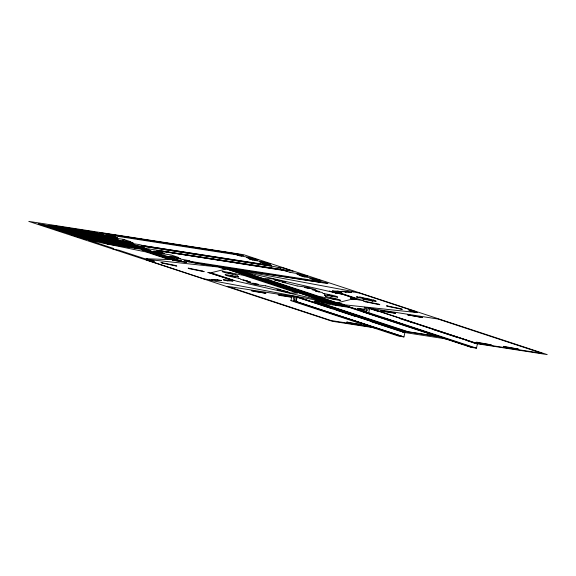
<?xml version="1.0" encoding="UTF-8"?>
<svg xmlns="http://www.w3.org/2000/svg" width="576" height="576" viewBox="0 0 576 576"><rect width="100%" height="100%" fill="white"/><g stroke="black" fill="none" stroke-linecap="round" stroke-linejoin="round"><path stroke-width="0.86" d="M290.923 300.65L291.91 296.057L297.194 296.878L404.928 332.338L403.949 336.931L398.664 336.11L290.923 300.65L296.208 301.471L403.949 336.931M402.127 331.812L403.495 332.021L296.525 296.813L295.538 301.399L402.509 336.607L294.17 301.19L295.157 296.597M296.208 301.471L297.194 296.878M363.449 311.897L364.435 307.303L369.72 308.124L477.454 343.584L476.474 348.17L471.182 347.357L363.449 311.897L368.734 312.71L476.474 348.17M364.543 312.098L365.522 307.512M462.528 344.102L365.911 312.314L366.89 307.721M368.734 312.71L369.72 308.124M365.911 312.314L368.928 308.038L475.049 342.965M363.6 298.476L369.014 299.642L365.278 299.059M243.166 255.658L236.693 254.671L240.199 255.506L237.326 254.988M352.145 299.131L337.918 302.659L345.283 304.898L417.276 312.588L410.63 311.09M225.252 269.251L211.054 272.743M314.489 301.356L315.742 301.097L341.244 305.05L348.718 306.706M356.544 296.957L356.962 296.849M375.667 301.298L376.078 301.19M416.239 311.825L410.242 310.666M280.814 268.07L274.694 266.688L142.538 246.197L144.31 246.78M252.439 283.255L253.908 283.349M258.199 284.364L256.745 284.27M282.377 290.801L283.846 290.873M146.945 260.05L152.95 261.209M111.449 236.549L114.228 236.981M115.106 236.578L107.294 235.361L106.308 235.627L115.985 238.226L122.969 239.306M117.497 237.917L114.739 237.485M246.708 257.522L250.898 258.242M252.77 258.89L249.991 258.458M299.196 275.357L307.03 276.566L308.016 276.307L298.339 273.708L289.973 272.347M324.259 294.869L337.716 297.295L337.025 296.532L332.928 295.38L324.079 293.566M107.402 234.036L232.157 253.361L239.803 255.802M319.961 282.197L195.221 262.872L187.445 260.381M207.965 272.383L233.899 280.649M233.885 280.678L207.965 272.419M327.298 294.696L332.431 296.042M335.57 299.412L330.782 298.418M154.001 261.151L154.282 261.446L153.094 261.245M379.526 304.43L379.807 304.733L378.626 304.524M227.426 272.441L232.25 273.442M232.524 273.787L227.462 272.484M230.458 275.782L235.282 276.782M217.325 279.583L221.422 280.627M228.802 279.986L232.834 281.016M232.668 280.987L227.304 280.843M315.497 291.01L316.253 291.089M337.896 291.103L341.928 292.133M336.384 291.96L332.366 290.923M325.814 296.582L324.518 294.984M346.817 322.092L347.573 322.178M407.707 314.849L408.463 314.957M422.525 317.578L421.79 317.47M503.41 346.349L504.166 346.457M518.234 349.078L517.493 348.97M440.626 337.039L406.728 331.718L407.614 331.942M347.371 291.434L351.403 292.464M345.859 292.291L341.842 291.262M351.439 298.109L356.544 298.85M204.048 271.685L202.882 271.476M363.91 301.176L365.098 301.378M142.222 246.586L134.287 244.958L144.864 248.328L293.119 271.267L283.925 268.207L278.395 267.264L280.174 267.847M146.542 258.775L147.888 259.164L144.49 258.617L119.261 250.315L113.825 249.127L111.895 248.465L113.558 248.443L88.322 240.127L146.203 251.993L169.265 259.582L146.57 258.754M332.388 296.042L327.643 295.063M227.254 280.843L223.272 279.806M365.753 298.346L366.61 298.339M366.019 299.801L366.833 299.794M114.264 236.981L115.639 237.269M114.646 237.485L113.35 237.211M123.005 239.306L124.38 239.594M130.01 242.172L131.386 242.467M130.392 242.683L127.202 241.776L129.967 242.179M161.417 252.511L164.671 253.433L161.885 253.015M161.798 253.015L158.609 252.108L161.381 252.511M241.207 256.14L239.861 255.852M249.941 258.458L248.609 258.178M177.293 257.724L178.668 258.019M304.193 276.883L299.196 275.371M312.552 278.698L313.927 278.993M317.153 281.138L315.792 280.843M327.643 295.013L327.37 294.746M330.804 298.382L330.473 298.066L335.549 299.369M232.193 273.463L232.488 273.737M235.224 276.811L235.577 277.128L230.522 275.839M278.87 280.937L280.325 281.023L274.579 279.95L278.849 280.973M211.961 279.432L217.361 279.626M223.438 279.835L228.838 280.03M282.146 282.11L285.869 282.24L272.189 278.806L265.262 278.683L318.672 296.323L340.74 300.643L340.056 299.88L335.959 298.728L327.11 296.906M211.73 280.253L209.434 280.181L323.078 301.385L316.75 299.347L236.405 281.138L211.046 272.794M221.191 280.584L215.59 280.426L211.795 279.403M250.69 282.182L246.967 282.053L255.643 284.573L265.666 285.84M306.007 287.532L304.654 287.51L308.837 288.497M308.858 288.461L310.313 288.547L306.029 287.489M312.127 289.627L315.857 289.764L307.174 287.244L297.194 285.991M332.532 290.952L337.939 291.146M342.007 291.29L347.407 291.478M351.461 291.614L353.779 291.665L240.134 270.497L246.478 272.534L330.588 291.708L329.76 291.391M280.678 289.706L276.948 289.577L290.628 293.011L297.562 293.126L244.058 275.465L222.07 271.174L222.761 271.937L226.858 273.089L235.706 274.903M336.362 291.917L341.762 292.104M345.838 292.248L351.238 292.435M286.675 291.794L288.144 291.888L283.903 290.83M318.787 291.931L315.504 291.017M254.405 291.521L251.194 290.635L251.87 290.678M281.369 295.697L279.778 295.351M384.106 311.623L382.536 311.285M392.292 312.451L395.626 313.373L394.862 313.294M350.107 323.021L346.846 322.114M479.808 343.123L478.202 342.77M506.7 347.299L503.402 346.378M253.937 283.306L258.214 284.35M256.687 284.314L252.475 283.298M286.625 291.83L282.442 290.83M372.931 300.737L371.959 300.658L372.953 301.068M362.34 298.735L364.738 298.937M359.582 297.382L360.641 297.475L359.676 297.079M54.259 229.061L69.912 231.977L56.844 229.954L54.274 229.104M70.25 234.324L85.903 237.24L72.828 235.217L70.243 234.36M82.346 236.074L79.776 235.224L66.701 233.194L82.354 236.117M145.771 251.381L161.424 254.297L148.349 252.266L145.778 251.424M162.475 256.874L178.135 259.798L165.06 257.767L162.49 256.925M109.692 234.994L108.806 234.922L112.039 235.562M317.642 281.232L318.578 281.297L315.338 280.67M311.962 289.598L319.795 291.65L316.433 291.125M351.295 291.586L359.503 293.09L416.261 311.796M329.767 291.247L329.328 291.204L339.89 292.903L363.802 300.794L350.359 298.411L352.166 299.102M281.974 282.074L297.065 285.941M250.862 282.211L243.043 280.174L246.398 280.692M354.946 299.47L355.406 299.491L351.446 298.152M112.298 235.498L235.822 254.65M241.265 256.133L248.242 257.22L257.918 259.819L256.932 260.078L249.12 258.862L252.727 260.057M130.478 242.683L133.258 243.108L131.429 242.51M142.25 246.578L144.972 247.003L144.49 246.823M304.286 276.876L311.263 277.963L320.94 280.562L319.954 280.822L312.142 279.605L315.749 280.8M177.257 257.731C167.731 256.032 186.091 260.258 178.711 258.062M312.516 278.698C303.034 276.998 321.221 281.203 313.97 279.029M191.556 261.583L315.079 280.735M317.21 281.131C314.633 279.864 331.027 283.788 327.528 283.558L189.382 262.138L184.075 260.568L190.742 261.547L187.193 260.748L190.051 261.245M359.719 297.072L361.721 297.382M318.866 291.931L322.222 292.45L322.812 293.27L323.942 293.544M370.908 300.758L372.91 301.068M295.834 296.842L227.218 286.301L330.898 320.494L372.319 327.118M252.05 290.714L265.961 293.27L265.198 293.191M278.978 294.89L291.161 296.878M381.715 310.817L392.249 312.451M408.643 314.993L422.554 317.549M254.484 291.514L265.018 293.148M281.412 295.69L291.946 297.324M341.626 305.122L342.461 305.208L292.37 288.871L341.842 305.114M384.149 311.623L394.682 313.258M421.61 317.426L407.729 314.892M348.494 306.749L342.504 305.82L286.344 287.338L292.334 288.266L472.867 347.501L465.97 345.24M349.308 306.943L335.124 304.74L221.306 267.278L235.577 269.489L365.105 312.098M364.241 309.442L357.329 308.434L363.535 310.536M364.644 309.578L358.042 308.585L363.665 310.478M347.753 322.214L361.663 324.77L360.907 324.691M477.418 342.317L491.328 344.873L490.565 344.794M504.346 346.493L518.256 349.049M350.186 323.014L360.727 324.648M479.851 343.123L490.385 344.758M506.779 347.299L517.313 348.934M473.53 342.806L542.146 353.347L438.019 319.032L367.769 307.994L378 311.364M402.286 331.927L404.928 332.338M475.697 343.31L477.454 343.584M473.861 342.929L475.855 343.238M376.654 328.162L332.237 321.271L28.8 221.4L243.763 254.729L547.2 354.6L475.25 343.447M404.186 332.431L447.71 339.178M410.45 311.069L408.902 310.45L410.098 310.63M152.69 260.798L154.022 261.122M235.843 274.925L236.995 275.206L238.298 276.833M162.41 263.167L160.898 262.555L162.072 262.721M175.19 265.421L176.782 266.076L175.594 265.867M189.698 268.769L188.165 268.15L189.353 268.33M330.12 291.298L335.88 292.997L341.914 294.012L355.457 298.555C343.325 296.827 356.314 298.656 352.843 298.994M202.471 271.022L204.07 271.656M238.874 278.273L240.026 278.554L240.602 279.367L247.342 280.814L246.586 280.735M365.501 301.831L363.91 301.205M378.216 304.078L379.548 304.409M388.001 306.454L386.446 305.842L387.598 306M326.966 296.885L325.836 296.618M400.716 308.7L402.307 309.355L401.119 309.146M354.6 299.419L353.095 299.074M406.778 331.783L313.855 301.248L315.418 300.982L341.539 305.1M371.095 299.628L373.37 300.031M359.122 297.677L363.506 298.526M366.97 299.815L368.87 300.182M363.802 297.972L365.616 298.325M381.535 310.781L380.801 310.673L382.507 311.249M278.798 294.847L278.093 294.746L279.77 295.322M477.238 342.281L476.489 342.209L478.21 342.749M365.242 301.421L378.094 304.063M387.742 306.043L400.586 308.678M365.63 301.846L378.475 304.488M388.13 306.468L400.975 309.11M238.738 278.251L229.889 276.43L225.792 275.278L225.101 274.522L238.428 276.876M152.561 260.777L145.937 259.279L217.915 266.976L225.281 269.215M162.216 262.764L175.061 265.406M189.497 268.373L202.349 271.008M162.605 263.189L175.45 265.831M189.886 268.798L202.73 271.433M357.084 296.863L359.417 297.36M373.09 300.758L375.538 301.277M366.754 298.361L369.166 298.915M363.463 299.232L365.875 299.779M341.77 294.062L335.462 292.968M373.658 300.586L375.998 301.162M356.63 296.986L358.776 297.511M347.918 306.547L348.242 306.569M265.759 285.869L281.153 289.742M362.376 298.757L363.226 298.973M280.354 267.89L280.836 268.049M335.65 292.946L329.508 291.312M341.971 294.026L356.551 298.829M369.403 299.189L370.908 299.592M361.886 297.418L363.622 297.929M369.05 300.226L370.742 300.722M252.821 260.122L261.166 261.475L270.842 264.074L269.856 264.334L262.066 263.117L269.87 265.73L269.41 265.716L146.052 246.593L139.774 244.678L131.796 243.425L122.112 240.826L123.098 240.566L130.932 241.783L124.423 239.638M250.942 258.286L252.778 258.869M263.873 262.541L265.709 263.146L261.54 262.44M301.039 274.774L302.868 275.378L298.706 274.666M248.537 258.127L246.715 257.551M261.468 262.382L259.726 261.842L263.83 262.498M298.634 274.615L296.928 274.082L300.996 274.73M289.901 272.297L281.196 269.597L157.925 250.481C155.477 250.265 164.707 252.59 161.489 251.986L153.526 251.165L163.202 253.764L171.18 255.017L178.15 257.306L170.316 256.104L169.33 256.37L173.282 257.666L187.402 260.338M373.529 300.067L374.94 300.535L373.183 300.319L373.543 300.55M410.573 321.926L467.64 340.618M400.176 318.665L412.97 322.87M433.44 329.609L458.179 337.752M466.704 340.56L472.68 342.526M364.435 307.303L366.134 307.865M395.676 321.84L384.61 318.197L402.394 324.144M235.426 269.532L291.586 288.014L285.595 287.086L229.435 268.603M228.197 268.409L284.364 286.898L278.374 285.97L222.206 267.48M335.239 304.085L285.149 287.755L334.354 303.955M314.597 301.414L406.332 331.61M109.829 234.835L107.41 234.065M111.499 235.382L115.128 236.563M115.682 237.312L117.518 237.902M296.69 297.122L332.51 308.909M335.923 310.032L355.536 316.49M370.894 321.545L400.745 331.373M294.818 296.842L293.119 296.287L294.17 301.19M113.278 237.154L111.456 236.578M291.91 296.057L294.451 296.899M93.967 232.049L150.127 250.538M87.977 231.12L144.137 249.61M86.738 230.933L142.906 249.415M80.748 230.004L136.915 248.486M79.517 229.81L135.677 248.299M73.526 228.881L129.686 247.37M72.295 228.694L128.455 247.176M66.305 227.765L122.465 246.247M65.066 227.57L121.234 246.06M59.076 226.642L115.243 245.131M57.845 226.454L114.005 244.937M51.854 225.526L108.014 244.008M111.456 235.339L103.579 234.022L99.144 232.603L237.866 254.045L243.187 255.636M317.556 281.398L319.982 282.175M212.249 280.289L203.681 278.777L146.959 260.093M47.686 226.901L61.92 229.349L58.781 228.37L47.729 226.908M63.677 232.164L77.911 234.612L74.729 233.618L63.677 232.164M79.661 237.427L93.895 239.875L90.734 238.889L79.682 237.427M88.949 238.27L77.854 236.815L74.693 235.829L88.927 238.241M155.758 254.671L169.992 257.119L166.81 256.126L155.779 254.671M164.815 255.442L153.727 253.98L150.566 253.001L164.801 255.406M172.469 260.172L186.703 262.62L183.542 261.634L172.469 260.172M38.29 223.798L40.853 224.69L53.928 226.714L38.29 223.798M66.37 230.854L63.792 229.961L50.717 227.938L66.305 230.846M98.345 241.38L82.692 238.457L95.767 240.487L98.345 241.337M157.651 253.094L141.998 250.178L155.074 252.202L157.658 253.058M174.362 258.595L171.778 257.702L158.702 255.679L174.298 258.588M72.9 233.006L61.87 231.552L58.709 230.566L72.943 232.978M56.866 227.736L45.907 226.289L42.718 225.302L56.916 227.7M181.418 260.935L170.41 259.481L167.278 258.502L181.469 260.892M94.118 232.013L50.954 225.317L107.863 244.051L151.027 250.74L94.118 232.013M58.766 227.203L57.888 227.066L107.978 243.396L58.766 227.203M65.988 228.319L65.11 228.182L115.2 244.519L65.988 228.319M73.217 229.442L72.331 229.306L122.429 245.635L73.217 229.442M80.438 230.558L79.56 230.422L129.65 246.758L80.438 230.558M87.66 231.682L86.782 231.545L136.872 247.882L87.66 231.682M94.889 232.798L94.003 232.661L144.101 248.998L94.889 232.798M269.59 265.262L141.286 245.369L271.44 265.867L269.59 265.262M285.235 270.41L156.931 250.517L287.086 271.015L285.235 270.41M229.118 269.158L228.24 269.021L278.33 285.358L229.118 269.158M236.347 270.281L235.462 270.144L285.559 286.481L236.347 270.281M285.113 287.143L279.115 286.214L335.275 304.697L341.266 305.626L285.113 287.143M349.142 307.397L320.839 303.012L408.103 331.733L436.428 336.132L349.142 307.397"/></g></svg>
